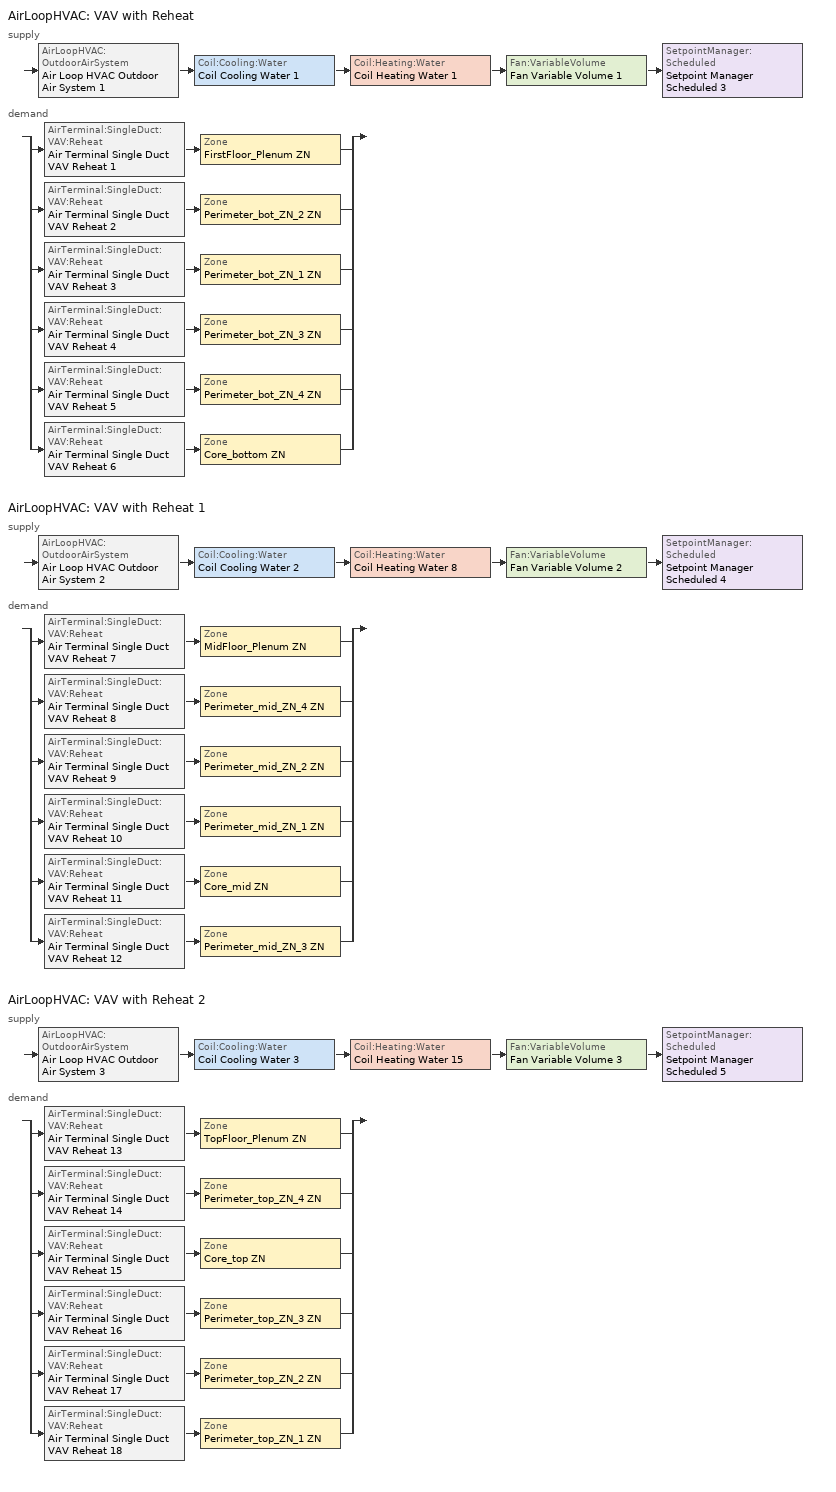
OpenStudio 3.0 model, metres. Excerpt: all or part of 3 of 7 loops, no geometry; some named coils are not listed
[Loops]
AirLoopHVAC 'VAV with Reheat'
 supply: AirLoopHVAC:OutdoorAirSystem 'Air Loop HVAC Outdoor Air System 1' > Coil:Cooling:Water 'Coil Cooling Water 1' > Coil:Heating:Water 'Coil Heating Water 1' > Fan:VariableVolume 'Fan Variable Volume 1' > SetpointManager:Scheduled 'Setpoint Manager Scheduled 3'
 demand: split
  | AirTerminal:SingleDuct:VAV:Reheat 'Air Terminal Single Duct VAV Reheat 1' > Zone 'FirstFloor_Plenum ZN'
  | AirTerminal:SingleDuct:VAV:Reheat 'Air Terminal Single Duct VAV Reheat 2' > Zone 'Perimeter_bot_ZN_2 ZN'
  | AirTerminal:SingleDuct:VAV:Reheat 'Air Terminal Single Duct VAV Reheat 3' > Zone 'Perimeter_bot_ZN_1 ZN'
  | AirTerminal:SingleDuct:VAV:Reheat 'Air Terminal Single Duct VAV Reheat 4' > Zone 'Perimeter_bot_ZN_3 ZN'
  | AirTerminal:SingleDuct:VAV:Reheat 'Air Terminal Single Duct VAV Reheat 5' > Zone 'Perimeter_bot_ZN_4 ZN'
  | AirTerminal:SingleDuct:VAV:Reheat 'Air Terminal Single Duct VAV Reheat 6' > Zone 'Core_bottom ZN'
AirLoopHVAC 'VAV with Reheat 1'
 supply: AirLoopHVAC:OutdoorAirSystem 'Air Loop HVAC Outdoor Air System 2' > Coil:Cooling:Water 'Coil Cooling Water 2' > Coil:Heating:Water 'Coil Heating Water 8' > Fan:VariableVolume 'Fan Variable Volume 2' > SetpointManager:Scheduled 'Setpoint Manager Scheduled 4'
 demand: split
  | AirTerminal:SingleDuct:VAV:Reheat 'Air Terminal Single Duct VAV Reheat 7' > Zone 'MidFloor_Plenum ZN'
  | AirTerminal:SingleDuct:VAV:Reheat 'Air Terminal Single Duct VAV Reheat 8' > Zone 'Perimeter_mid_ZN_4 ZN'
  | AirTerminal:SingleDuct:VAV:Reheat 'Air Terminal Single Duct VAV Reheat 9' > Zone 'Perimeter_mid_ZN_2 ZN'
  | AirTerminal:SingleDuct:VAV:Reheat 'Air Terminal Single Duct VAV Reheat 10' > Zone 'Perimeter_mid_ZN_1 ZN'
  | AirTerminal:SingleDuct:VAV:Reheat 'Air Terminal Single Duct VAV Reheat 11' > Zone 'Core_mid ZN'
  | AirTerminal:SingleDuct:VAV:Reheat 'Air Terminal Single Duct VAV Reheat 12' > Zone 'Perimeter_mid_ZN_3 ZN'
AirLoopHVAC 'VAV with Reheat 2'
 supply: AirLoopHVAC:OutdoorAirSystem 'Air Loop HVAC Outdoor Air System 3' > Coil:Cooling:Water 'Coil Cooling Water 3' > Coil:Heating:Water 'Coil Heating Water 15' > Fan:VariableVolume 'Fan Variable Volume 3' > SetpointManager:Scheduled 'Setpoint Manager Scheduled 5'
 demand: split
  | AirTerminal:SingleDuct:VAV:Reheat 'Air Terminal Single Duct VAV Reheat 13' > Zone 'TopFloor_Plenum ZN'
  | AirTerminal:SingleDuct:VAV:Reheat 'Air Terminal Single Duct VAV Reheat 14' > Zone 'Perimeter_top_ZN_4 ZN'
  | AirTerminal:SingleDuct:VAV:Reheat 'Air Terminal Single Duct VAV Reheat 15' > Zone 'Core_top ZN'
  | AirTerminal:SingleDuct:VAV:Reheat 'Air Terminal Single Duct VAV Reheat 16' > Zone 'Perimeter_top_ZN_3 ZN'
  | AirTerminal:SingleDuct:VAV:Reheat 'Air Terminal Single Duct VAV Reheat 17' > Zone 'Perimeter_top_ZN_2 ZN'
  | AirTerminal:SingleDuct:VAV:Reheat 'Air Terminal Single Duct VAV Reheat 18' > Zone 'Perimeter_top_ZN_1 ZN'
[Sizing:Zone] Zone Cooling Design Supply Air Temperature Input Method=SupplyAirTemperature; Zone Cooling Design Supply Air Temperature Difference {deltaC}=11.11; Zone Heating Design Supply Air Temperature Input Method=SupplyAirTemperature; Zone Heating Design Supply Air Temperature Difference {deltaC}=11.11; Zone Cooling Design Supply Air Humidity Ratio {kg-H2O/kg-air}=0.0085; Zone Heating Design Supply Air Humidity Ratio {kg-H2O/kg-air}=0.008; Cooling Design Air Flow Method=DesignDay; Heating Design Air Flow Method=DesignDay; Account for Dedicated Outdoor Air System=No; Dedicated Outdoor Air System Control Strategy=NeutralSupplyAir; Dedicated Outdoor Air Low Setpoint Temperature for Design {C}=autosize; Dedicated Outdoor Air High Setpoint Temperature for Design {C}=autosize
Name | Zone Cooling Design Supply Air Temperature {C} | Zone Heating Design Supply Air Temperature {C}
Core_mid ZN; Core_top ZN; Perimeter_bot_ZN_1 ZN; Perimeter_bot_ZN_2 ZN; Perimeter_bot_ZN_3 ZN; Perimeter_bot_ZN_4 ZN; Perimeter_mid_ZN_1 ZN; Perimeter_mid_ZN_2 ZN; Perimeter_mid_ZN_3 ZN; Perimeter_mid_ZN_4 ZN; Perimeter_top_ZN_1 ZN; Perimeter_top_ZN_2 ZN; Perimeter_top_ZN_3 ZN; Perimeter_top_ZN_4 ZN | 12.7778 | 50
FirstFloor_Plenum ZN; MidFloor_Plenum ZN; TopFloor_Plenum ZN | 14 | 40
[Zone equipment]
Core_mid ZN: Air Terminal Single Duct VAV Reheat 11
Core_top ZN: Air Terminal Single Duct VAV Reheat 15
FirstFloor_Plenum ZN: Air Terminal Single Duct VAV Reheat 1
MidFloor_Plenum ZN: Air Terminal Single Duct VAV Reheat 7
Perimeter_bot_ZN_1 ZN: Air Terminal Single Duct VAV Reheat 3
Perimeter_bot_ZN_2 ZN: Air Terminal Single Duct VAV Reheat 2
Perimeter_bot_ZN_3 ZN: Air Terminal Single Duct VAV Reheat 4
Perimeter_bot_ZN_4 ZN: Air Terminal Single Duct VAV Reheat 5
Perimeter_mid_ZN_1 ZN: Air Terminal Single Duct VAV Reheat 10
Perimeter_mid_ZN_2 ZN: Air Terminal Single Duct VAV Reheat 9
Perimeter_mid_ZN_3 ZN: Air Terminal Single Duct VAV Reheat 12
Perimeter_mid_ZN_4 ZN: Air Terminal Single Duct VAV Reheat 8
Perimeter_top_ZN_1 ZN: Air Terminal Single Duct VAV Reheat 18
Perimeter_top_ZN_2 ZN: Air Terminal Single Duct VAV Reheat 17
Perimeter_top_ZN_3 ZN: Air Terminal Single Duct VAV Reheat 16
Perimeter_top_ZN_4 ZN: Air Terminal Single Duct VAV Reheat 14
TopFloor_Plenum ZN: Air Terminal Single Duct VAV Reheat 13
[SetpointManager:Scheduled] Control Variable=Temperature
Name | Schedule
Setpoint Manager Scheduled 3 | Supply Air Temp
Setpoint Manager Scheduled 4 | Supply Air Temp 1
Setpoint Manager Scheduled 5 | Supply Air Temp 2
[EnergyManagementSystem:Actuator] Actuated Component Type=Schedule:Year; Actuated Component Control Type=Schedule Value
Name | Actuated Component
SYS5ZonePVAVClgSch0; SYS5ZonePVAV1ClgSch0; SYS5ZonePVAV2ClgSch0 | OfficeMedium CLGSETP_SCH_NO_SETBACK
SYS5ZonePVAV1HtgSch0; SYS5ZonePVAV2HtgSch0 | OfficeMedium HTGSETP_SCH_PACU_VAV_bot
[EnergyManagementSystem:Program]
SYS5ZonePVAVOptimumStartProg0: IF DaylightSavings==0 && DayOfWeek>1 && Hour==5 && OAT<23.9 && OAT>1.7; SET SYS5ZonePVAVClgSch0 = 29.4; SET SYS5ZonePVAVHtgSch0 = 15.6; ELSEIF DaylightSavings==0 && DayOfWeek==1 && Hour==7 && OAT<23.9 && OAT>1.7; SET SYS5ZonePVAVClgSch0 = 29.4; SET SYS5ZonePVAVHtgSch0 = 15.6; ELSEIF DaylightSavings==1 && DayOfWeek>1 && Hour==4 && OAT<23.9 && OAT>1.7; SET SYS5ZonePVAVClgSch0 = 29.4; SET SYS5ZonePVAVHtgSch0 = 15.6; ELSEIF DaylightSavings==1 && DayOfWeek==1 && Hour==6 && OAT<23.9 && OAT>1.7; SET SYS5ZonePVAVClgSch0 = 29.4; SET SYS5ZonePVAVHtgSch0 = 15.6; ELSE; SET SYS5ZonePVAVClgSch0 = NULL; SET SYS5ZonePVAVHtgSch0 = NULL; ENDIF
SYS5ZonePVAV1OptimumStartProg0: IF DaylightSavings==0 && DayOfWeek>1 && Hour==5 && OAT_1<23.9 && OAT_1>1.7; SET SYS5ZonePVAV1ClgSch0 = 29.4; SET SYS5ZonePVAV1HtgSch0 = 15.6; ELSEIF DaylightSavings==0 && DayOfWeek==1 && Hour==7 && OAT_1<23.9 && OAT_1>1.7; SET SYS5ZonePVAV1ClgSch0 = 29.4; SET SYS5ZonePVAV1HtgSch0 = 15.6; ELSEIF DaylightSavings==1 && DayOfWeek>1 && Hour==4 && OAT_1<23.9 && OAT_1>1.7; SET SYS5ZonePVAV1ClgSch0 = 29.4; SET SYS5ZonePVAV1HtgSch0 = 15.6; ELSEIF DaylightSavings==1 && DayOfWeek==1 && Hour==6 && OAT_1<23.9 && OAT_1>1.7; SET SYS5ZonePVAV1ClgSch0 = 29.4; SET SYS5ZonePVAV1HtgSch0 = 15.6; ELSE; SET SYS5ZonePVAV1ClgSch0 = NULL; SET SYS5ZonePVAV1HtgSch0 = NULL; ENDIF
SYS5ZonePVAV2OptimumStartProg0: IF DaylightSavings==0 && DayOfWeek>1 && Hour==5 && OAT_2<23.9 && OAT_2>1.7; SET SYS5ZonePVAV2ClgSch0 = 29.4; SET SYS5ZonePVAV2HtgSch0 = 15.6; ELSEIF DaylightSavings==0 && DayOfWeek==1 && Hour==7 && OAT_2<23.9 && OAT_2>1.7; SET SYS5ZonePVAV2ClgSch0 = 29.4; SET SYS5ZonePVAV2HtgSch0 = 15.6; ELSEIF DaylightSavings==1 && DayOfWeek>1 && Hour==4 && OAT_2<23.9 && OAT_2>1.7; SET SYS5ZonePVAV2ClgSch0 = 29.4; SET SYS5ZonePVAV2HtgSch0 = 15.6; ELSEIF DaylightSavings==1 && DayOfWeek==1 && Hour==6 && OAT_2<23.9 && OAT_2>1.7; SET SYS5ZonePVAV2ClgSch0 = 29.4; SET SYS5ZonePVAV2HtgSch0 = 15.6; ELSE; SET SYS5ZonePVAV2ClgSch0 = NULL; SET SYS5ZonePVAV2HtgSch0 = NULL; ENDIF
[EnergyManagementSystem:ProgramCallingManager]
SYS5ZonePVAVOptimumStartCallingManager0: BeginTimestepBeforePredictor; SYS5ZonePVAVOptimumStartProg0
SYS5ZonePVAV1OptimumStartCallingManager0: BeginTimestepBeforePredictor; SYS5ZonePVAV1OptimumStartProg0
SYS5ZonePVAV2OptimumStartCallingManager0: BeginTimestepBeforePredictor; SYS5ZonePVAV2OptimumStartProg0
[AirLoopHVAC] Availability Schedule=Always On Discrete; Design Supply Air Flow Rate {m3/s}=AutoSize
VAV with Reheat; VAV with Reheat 1; VAV with Reheat 2
[Sizing:System] Type of Load to Size On=Sensible; Design Outdoor Air Flow Rate {m3/s}=Autosize; Central Heating Maximum System Air Flow Ratio=0.3; Preheat Design Temperature {C}=7; Preheat Design Humidity Ratio {kg-H2O/kg-Air}=0.008; Precool Design Temperature {C}=12.8; Precool Design Humidity Ratio {kg-H2O/kg-Air}=0.008; Central Cooling Design Supply Air Temperature {C}=12.8; Central Heating Design Supply Air Temperature {C}=12.8; Sizing Option=NonCoincident; 100% Outdoor Air in Cooling=Yes; 100% Outdoor Air in Heating=Yes; Central Cooling Design Supply Air Humidity Ratio {kg-H2O/kg-Air}=0.0085; Central Heating Design Supply Air Humidity Ratio {kg-H2O/kg-Air}=0.008; Cooling Design Air Flow Method=DesignDay; Cooling Design Air Flow Rate {m3/s}=0; Heating Design Air Flow Method=DesignDay; Heating Design Air Flow Rate {m3/s}=0; System Outdoor Air Method=ZoneSum; Zone Maximum Outdoor Air Fraction=1; Cooling Supply Air Flow Rate Per Floor Area {m3/s-m2}=0.00996765; Cooling Fraction of Autosized Cooling Supply Air Flow Rate=1; Cooling Supply Air Flow Rate Per Unit Cooling Capacity {m3/s-W}=3.94755e-05; Heating Supply Air Flow Rate Per Floor Area {m3/s-m2}=0.00996765; Heating Fraction of Autosized Heating Supply Air Flow Rate=1; Heating Fraction of Autosized Cooling Supply Air Flow Rate=1; Heating Supply Air Flow Rate Per Unit Heating Capacity {m3/s-W}=3.15882e-05; Cooling Design Capacity Method=CoolingDesignCapacity; Cooling Design Capacity {W}=autosize; Cooling Design Capacity Per Floor Area {W/m2}=234.7; Fraction of Autosized Cooling Design Capacity=1; Heating Design Capacity Method=HeatingDesignCapacity; Heating Design Capacity {W}=autosize; Heating Design Capacity Per Floor Area {W/m2}=157; Fraction of Autosized Heating Design Capacity=1; Central Cooling Capacity Control Method=OnOff
VAV with Reheat; VAV with Reheat 1; VAV with Reheat 2
[Fan:VariableVolume] Availability Schedule=Always On Discrete; Fan Total Efficiency=0.6045; Pressure Rise {Pa}=500; Maximum Flow Rate {m3/s}=Autosize; Fan Power Minimum Flow Rate Input Method=FixedFlowRate; Fan Power Minimum Flow Fraction=0; Fan Power Minimum Air Flow Rate {m3/s}=0; Motor Efficiency=0.93; Motor In Airstream Fraction=1; Fan Power Coefficient 1=0.0407599; Fan Power Coefficient 2=0.088045; Fan Power Coefficient 3=-0.0729261; Fan Power Coefficient 4=0.94374; Fan Power Coefficient 5=0
Fan Variable Volume 1; Fan Variable Volume 2; Fan Variable Volume 3
[Controller:OutdoorAir] Minimum Outdoor Air Flow Rate {m3/s}=0; Maximum Outdoor Air Flow Rate {m3/s}=Autosize; Economizer Control Type=NoEconomizer; Economizer Control Action Type=ModulateFlow; Economizer Maximum Limit Dry-Bulb Temperature {C}=28; Economizer Maximum Limit Enthalpy {J/kg}=64000; Economizer Minimum Limit Dry-Bulb Temperature {C}=-100; Lockout Type=NoLockout; Minimum Limit Type=FixedMinimum; High Humidity Control=No; Heat Recovery Bypass Control Type=BypassWhenWithinEconomizerLimits
Name | Controller Mechanical Ventilation
Controller Outdoor Air 1 | Controller Mechanical Ventilation 1
Controller Outdoor Air 2 | Controller Mechanical Ventilation 2
Controller Outdoor Air 3 | Controller Mechanical Ventilation 3
[Controller:MechanicalVentilation] Availability Schedule=Always On Discrete; System Outdoor Air Method=ZoneSum
Controller Mechanical Ventilation 1; Controller Mechanical Ventilation 2; Controller Mechanical Ventilation 3
[AirLoopHVAC:OutdoorAirSystem]
Name | Controller
Air Loop HVAC Outdoor Air System 1 | Controller Outdoor Air 1
Air Loop HVAC Outdoor Air System 2 | Controller Outdoor Air 2
Air Loop HVAC Outdoor Air System 3 | Controller Outdoor Air 3
[AirTerminal:SingleDuct:VAV:Reheat] Availability Schedule=Always On Discrete; Maximum Air Flow Rate {m3/s}=AutoSize; Zone Minimum Air Flow Input Method=Constant; Constant Minimum Air Flow Fraction=0.3; Fixed Minimum Air Flow Rate {m3/s}=0; Maximum Hot Water or Steam Flow Rate {m3/s}=AutoSize; Minimum Hot Water or Steam Flow Rate {m3/s}=0; Convergence Tolerance=0.001; Damper Heating Action=Normal; Maximum Flow per Zone Floor Area During Reheat {m3/s-m2}=AutoSize; Maximum Flow Fraction During Reheat=AutoSize; Maximum Reheat Air Temperature {C}=35; Control For Outdoor Air=No
Name | Reheat Coil
Air Terminal Single Duct VAV Reheat 1 | Coil Heating Water 2
Air Terminal Single Duct VAV Reheat 2 | Coil Heating Water 3
Air Terminal Single Duct VAV Reheat 3 | Coil Heating Water 4
Air Terminal Single Duct VAV Reheat 4 | Coil Heating Water 5
Air Terminal Single Duct VAV Reheat 5 | Coil Heating Water 6
Air Terminal Single Duct VAV Reheat 6 | Coil Heating Water 7
Air Terminal Single Duct VAV Reheat 7 | Coil Heating Water 9
Air Terminal Single Duct VAV Reheat 8 | Coil Heating Water 10
Air Terminal Single Duct VAV Reheat 9 | Coil Heating Water 11
Air Terminal Single Duct VAV Reheat 10 | Coil Heating Water 12
Air Terminal Single Duct VAV Reheat 11 | Coil Heating Water 13
Air Terminal Single Duct VAV Reheat 12 | Coil Heating Water 14
Air Terminal Single Duct VAV Reheat 13 | Coil Heating Water 16
Air Terminal Single Duct VAV Reheat 14 | Coil Heating Water 17
Air Terminal Single Duct VAV Reheat 15 | Coil Heating Water 18
Air Terminal Single Duct VAV Reheat 16 | Coil Heating Water 19
Air Terminal Single Duct VAV Reheat 17 | Coil Heating Water 20
Air Terminal Single Duct VAV Reheat 18 | Coil Heating Water 21
[Schedule:Constant]
Always On Discrete: Value=1
[Schedule:Ruleset]
Name | Default Day Schedule | Summer Design Day Schedule | Winter Design Day Schedule
OfficeMedium HTGSETP_SCH_PACU_VAV_bot | OfficeMedium HTGSETP_SCH_PACU_VAV_bot Default | OfficeMedium HTGSETP_SCH_PACU_VAV_bot Summer Design Day | OfficeMedium HTGSETP_SCH_PACU_VAV_bot Winter Design Day
OfficeMedium CLGSETP_SCH_NO_SETBACK | OfficeMedium CLGSETP_SCH_NO_SETBACK Default | OfficeMedium CLGSETP_SCH_NO_SETBACK Summer Design Day | OfficeMedium CLGSETP_SCH_NO_SETBACK Winter Design Day
Supply Air Temp | Supply Air Temp Default
Supply Air Temp 1 | Supply Air Temp Default 1
Supply Air Temp 2 | Supply Air Temp Default 2
[Schedule:Day]
OfficeMedium HTGSETP_SCH_PACU_VAV_bot Default; OfficeMedium HTGSETP_SCH_PACU_VAV_bot Summer Design Day: 24, 0, 15.6
OfficeMedium HTGSETP_SCH_PACU_VAV_bot Sat Day: 5, 0, 15.6, 17, 0, 21, 24, 0, 15.6
OfficeMedium HTGSETP_SCH_PACU_VAV_bot Wkdy Day: 5, 0, 15.6, 22, 0, 21, 24, 0, 15.6
OfficeMedium HTGSETP_SCH_PACU_VAV_bot Winter Design Day: 5, 0, 15.6, 6, 0, 17.6, 7, 0, 19.6, 22, 0, 21, 24, 0, 15.6
OfficeMedium CLGSETP_SCH_NO_SETBACK Default; OfficeMedium CLGSETP_SCH_NO_SETBACK Winter Design Day; OfficeMedium CLGSETP_SCH_NO_SETBACK Default|WntrDsn|Sat|Wkdy Day: 24, 0, 24
OfficeMedium CLGSETP_SCH_NO_SETBACK Summer Design Day: 5, 0, 26.7, 6, 0, 25.7, 7, 0, 25, 22, 0, 24, 24, 0, 26.7
Supply Air Temp Default; Supply Air Temp Default 1; Supply Air Temp Default 2: 24, 0, 12.7778
[Schedule:Rule] Date Specification Type=DateRange; Start Month=1; Start Day=1; End Month=12; End Day=31
Name | Schedule Ruleset | Rule Order | Day Schedule | Apply Saturday | Apply Monday | Apply Tuesday | Apply Wednesday | Apply Thursday | Apply Friday
Schedule Rule 12 | OfficeMedium HTGSETP_SCH_PACU_VAV_bot | 1 | OfficeMedium HTGSETP_SCH_PACU_VAV_bot Sat Day | Yes
Schedule Rule 13 | OfficeMedium HTGSETP_SCH_PACU_VAV_bot | 0 | OfficeMedium HTGSETP_SCH_PACU_VAV_bot Wkdy Day |  | Yes | Yes | Yes | Yes | Yes
Schedule Rule 14 | OfficeMedium CLGSETP_SCH_NO_SETBACK | 0 | OfficeMedium CLGSETP_SCH_NO_SETBACK Default|WntrDsn|Sat|Wkdy Day | Yes | Yes | Yes | Yes | Yes | Yes
